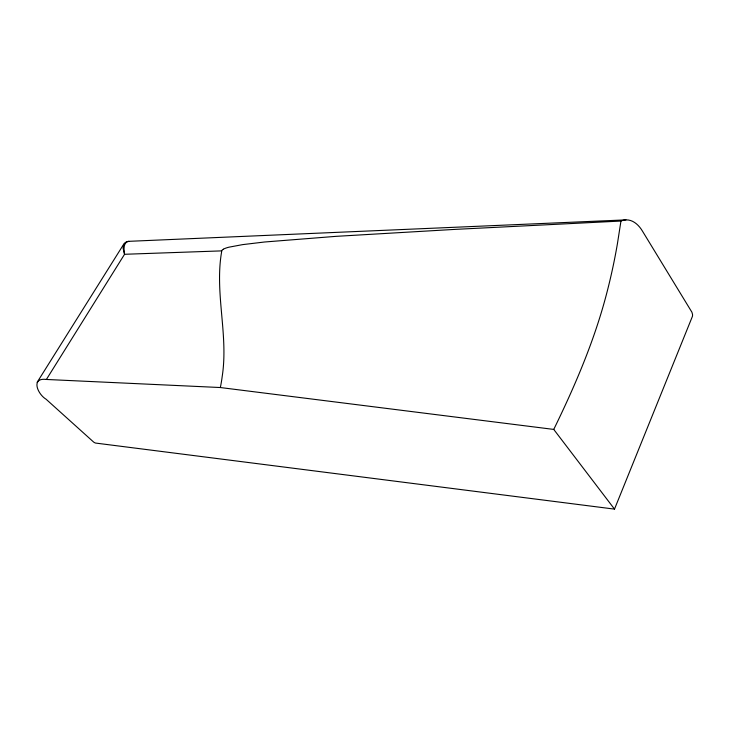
<?xml version="1.0" encoding="UTF-8"?>
<svg xmlns="http://www.w3.org/2000/svg" width="729" height="729" viewBox="0 0 729 729"><rect width="100%" height="100%" fill="white"/><g stroke="black" fill="none" stroke-linecap="round" stroke-linejoin="round"><path stroke-width="1.09" d="M614.501 509.115L692.441 316.322A8.383 8.074 1.8 0 0 692.523 314.363L691.903 312.194L642.367 230.975C638.914 225.197 633.155 219.602 625.956 219.885L128.896 241.326C122.964 242.11 123.821 249.965 124.55 254.284L46.392 379.463C30.49 377.376 37.644 394.207 46.045 399.191L93.704 442.12A10.179 9.796 1.8 0 0 95.463 443.05L614.501 509.115L553.748 429.417L220.349 387.536L46.392 379.463M553.748 429.417C575.09 385.705 594.381 340.689 606.656 293.514A638.704 615.176 1.8 0 0 617.463 243.459L620.953 221.051L454.404 229.416L335.969 236.351L264.572 242.001L242.62 244.625L228.97 247.177A44.569 42.929 1.8 0 0 226.983 247.732L226.245 247.969A26.718 25.734 1.8 0 0 225.689 248.161L224.477 248.635A11.427 11.008 1.8 0 0 223.393 249.163L223.347 249.19M128.896 241.335A6.534 6.297 1.8 0 0 125.88 242.156L125.106 242.684A6.634 6.397 1.8 0 0 123.684 244.279L123.11 248.279L124.55 254.284L221.78 250.876C214.262 292.657 228.66 334.538 222.217 376.383A170.559 164.271 1.8 0 1 220.349 387.536M37.115 382.342L123.648 244.324M620.962 221.069A13.851 13.341 1.8 0 1 625.956 219.866M221.643 250.794A3.317 3.198 1.8 0 1 223.393 249.309"/></g></svg>
